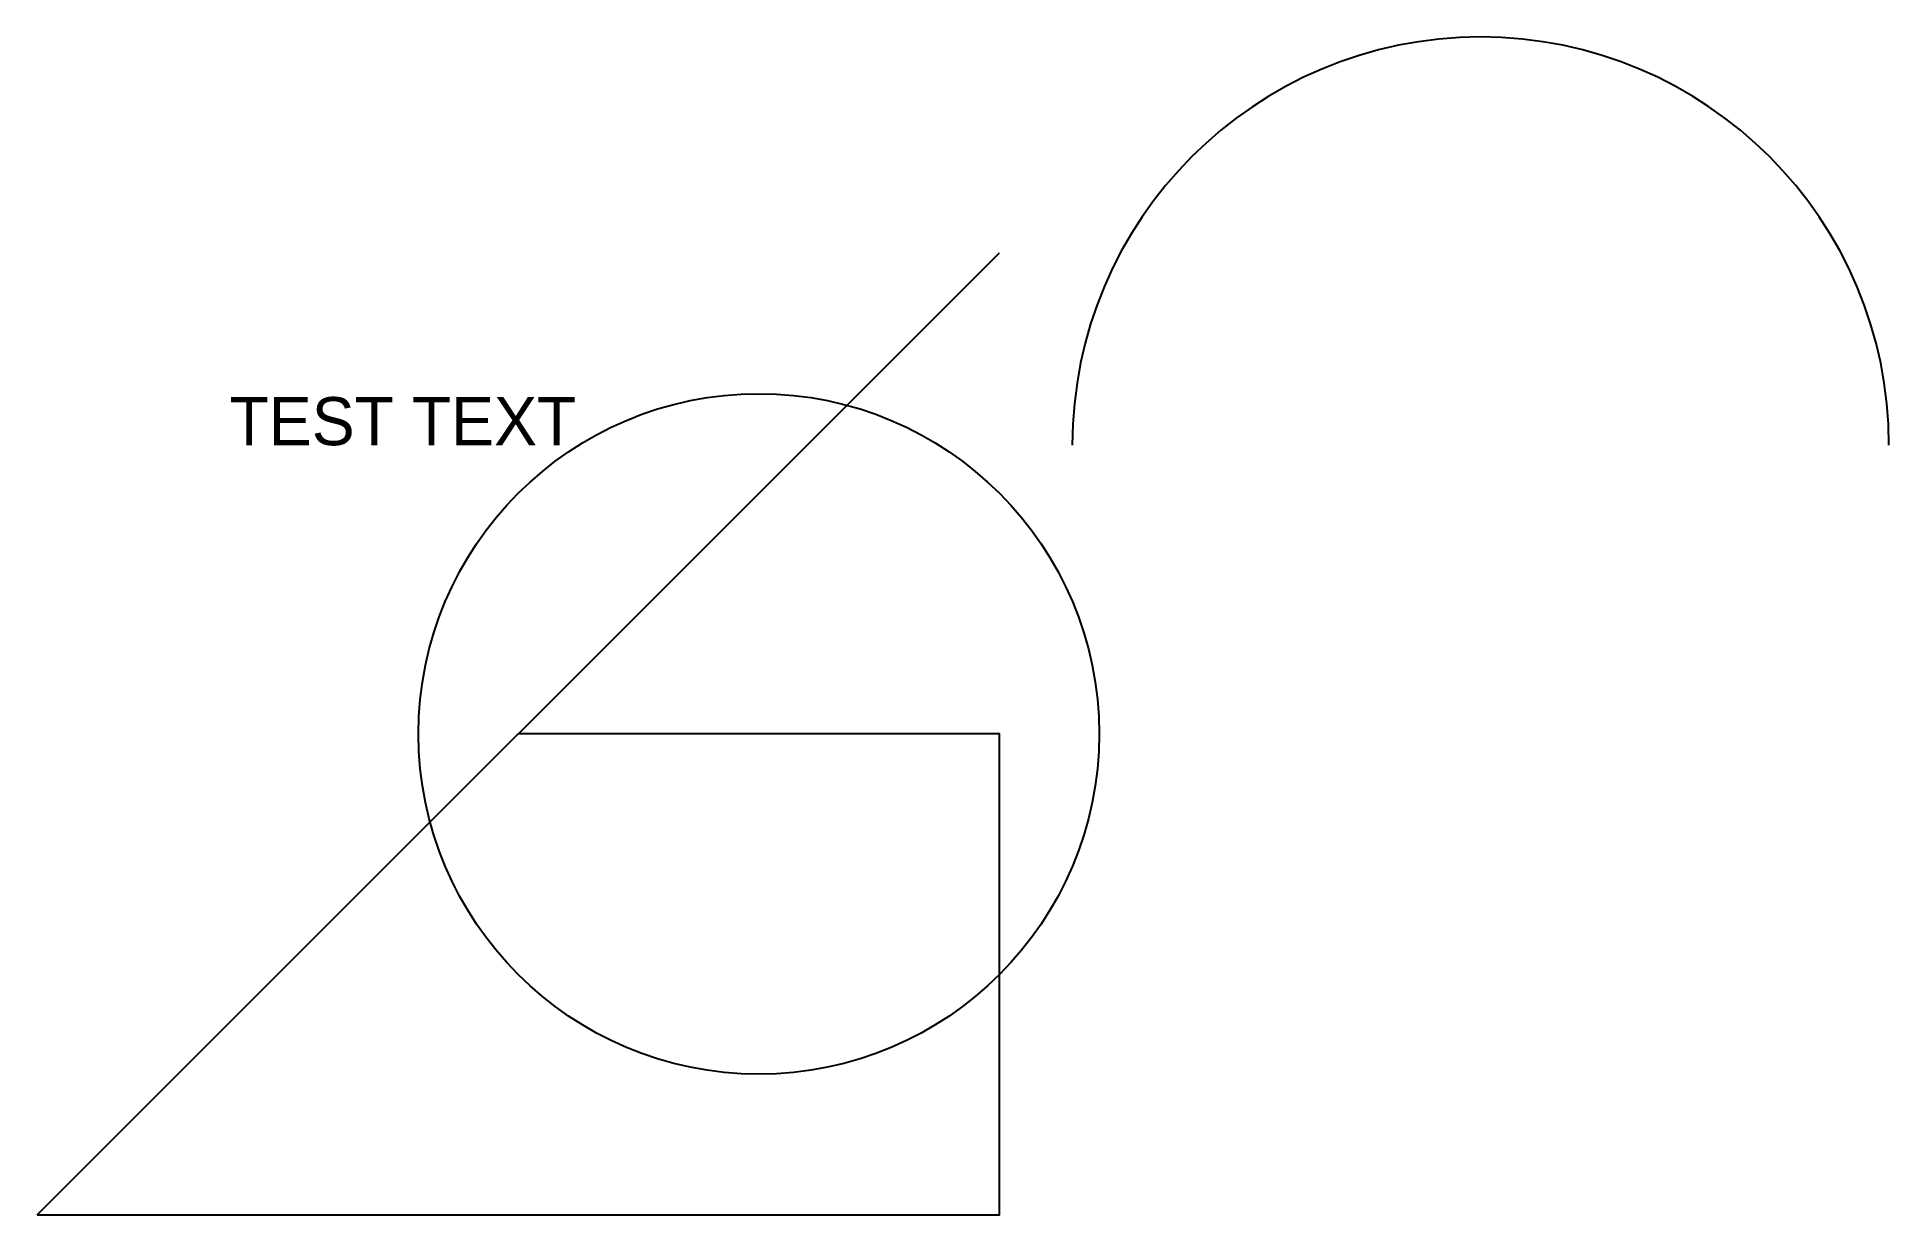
# Model space of a CAD drawing. Header units: metres. Extents: x 0 to 19.2, y 0 to 12.2.
import ezdxf

# ---------------------------------------------------------------- set-up
doc = ezdxf.new("R2010")
doc.units = ezdxf.units.M
doc.layers.add('TEXT', color=3, linetype='Continuous')
doc.layers.add('WALLS', color=1, linetype='Continuous')

msp = doc.modelspace()

# ---------------------------------------------------------------- linework, layer by layer
at = {"layer": 'WALLS'}
msp.add_line((0, 0), (10, 10), dxfattribs=at)
msp.add_line((0, 0), (10, 10), dxfattribs=at)
msp.add_line((0, 0), (10, 10), dxfattribs=at)
msp.add_lwpolyline([(0, 0), (10, 0), (10, 5), (5, 5), (0, 0)], dxfattribs=at)
msp.add_lwpolyline([(0, 0), (10, 0), (10, 5), (5, 5), (0, 0)], dxfattribs=at)
msp.add_lwpolyline([(0, 0), (10, 0), (10, 5), (5, 5), (0, 0)], dxfattribs=at)
msp.add_circle((7.5, 5), 3.536, dxfattribs=at)
msp.add_circle((7.5, 5), 3.536, dxfattribs=at)
msp.add_circle((7.5, 5), 3.536, dxfattribs=at)
msp.add_arc((15, 8), 4.243, 0, 180, dxfattribs=at)
msp.add_arc((15, 8), 4.243, 0, 180, dxfattribs=at)

# ---------------------------------------------------------------- texts
at = {"layer": 'TEXT'}
msp.add_text('TEST TEXT', height=0.5, dxfattribs=at).set_placement((2, 8))
msp.add_text('TEST TEXT', height=0.5, dxfattribs=at).set_placement((2, 8))
msp.add_text('TEST TEXT', height=0.5, dxfattribs=at).set_placement((2, 8))

doc.saveas('drawing.dxf')
